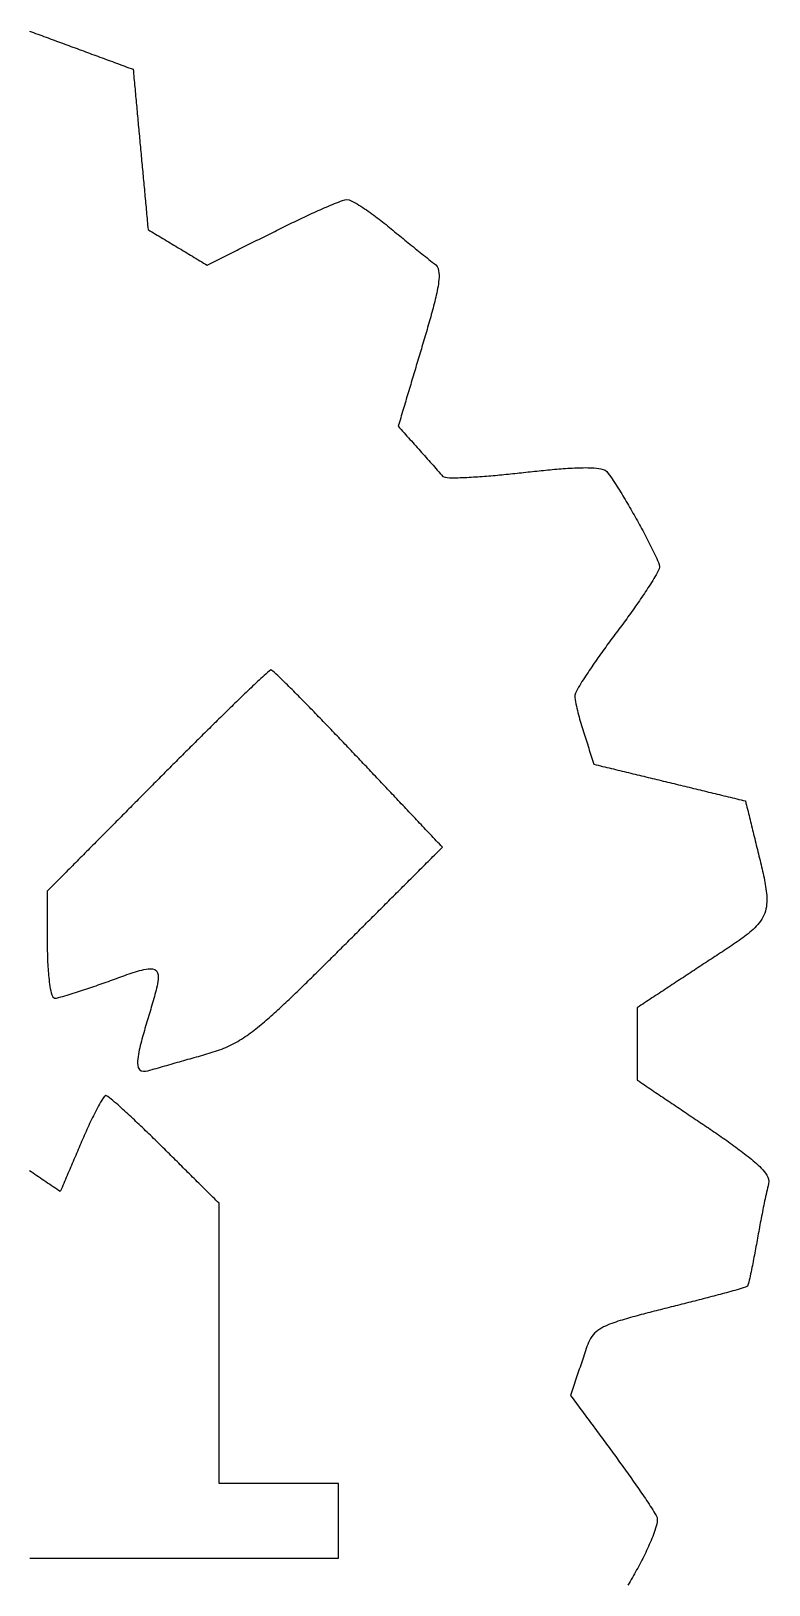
# Model space of a CAD drawing. Extents: x 27 to 125, y 19 to 120.
# Drawn here: x 88.3 to 116.2, y 59.1 to 117.8 of the extents above; entities that cross this region are included whole.
import ezdxf

# ---------------------------------------------------------------- set-up
doc = ezdxf.new("R2010")
doc.units = 0
doc.layers.get('0').update_dxf_attribs({"linetype": 'CONTINUOUS'})

msp = doc.modelspace()

# ---------------------------------------------------------------- linework, layer by layer
at = {"color": 7}
for points in [[(88.225915, 117.844003), (88.304254, 117.815124), (88.382438, 117.786303), (88.461091, 117.757309), (88.53928, 117.728486), (88.617687, 117.699582), (88.696123, 117.670668), (88.774445, 117.641796), (88.852945, 117.612858), (88.931425, 117.583928), (89.010041, 117.554948), (89.08844, 117.526047), (89.16657, 117.497246), (89.244881, 117.468378), (89.323472, 117.439406), (89.402071, 117.410432), (89.48054, 117.381506), (89.558619, 117.352723), (89.637198, 117.323756), (89.715597, 117.294856), (89.793716, 117.266059), (89.872196, 117.237128), (89.950674, 117.208199), (90.028889, 117.179366), (90.107366, 117.150437), (90.185689, 117.121564), (90.264186, 117.092627), (90.342582, 117.063728), (90.420921, 117.034849), (90.499105, 117.006028), (90.577757, 116.977034), (90.655947, 116.948211), (90.734354, 116.919308), (90.812789, 116.890393), (90.891112, 116.861522), (90.969612, 116.832584), (91.048092, 116.803654), (91.126708, 116.774673), (91.205106, 116.745772), (91.283237, 116.716971), (91.361548, 116.688103), (91.440138, 116.659132), (91.518737, 116.630158), (91.597206, 116.601232), (91.675286, 116.572449), (91.753865, 116.543482), (91.832263, 116.514581), (91.910383, 116.485784), (91.988863, 116.456853), (92.06734, 116.427924), (92.145556, 116.399091), (92.153401, 116.314886), (92.161247, 116.230624), (92.169065, 116.146731), (92.17691, 116.062541), (92.184756, 115.978445), (92.192574, 115.894473), (92.200448, 115.810065), (92.208294, 115.725852), (92.216111, 115.6419), (92.223957, 115.55777), (92.231803, 115.473607), (92.239677, 115.389167), (92.247494, 115.305173), (92.25534, 115.221), (92.263158, 115.137013), (92.271003, 115.052633), (92.278877, 114.968263), (92.286695, 114.884291), (92.294541, 114.799985), (92.302386, 114.715834), (92.310204, 114.631814), (92.31805, 114.547498), (92.325924, 114.463109), (92.33377, 114.378961), (92.341587, 114.295052), (92.349433, 114.210836), (92.35725, 114.126876), (92.365096, 114.042681), (92.372942, 113.958421), (92.380788, 113.874176), (92.388634, 113.789947), (92.396508, 113.70554), (92.404325, 113.621521), (92.412143, 113.537556), (92.420017, 113.453086), (92.427862, 113.368951), (92.435708, 113.284745), (92.443554, 113.200483), (92.451372, 113.11659), (92.459217, 113.0324), (92.467063, 112.948305), (92.474881, 112.864332), (92.482755, 112.779924), (92.4906, 112.695712), (92.498418, 112.611759), (92.506264, 112.527629), (92.51411, 112.443467), (92.521984, 112.359026), (92.529801, 112.275032), (92.537647, 112.190859), (92.545464, 112.106872), (92.55331, 112.022492), (92.561184, 111.938122), (92.569002, 111.854151), (92.576848, 111.769844), (92.584693, 111.685693), (92.592511, 111.601673), (92.600357, 111.517357), (92.608231, 111.432968), (92.616076, 111.34882), (92.623894, 111.264911), (92.63174, 111.180695), (92.639557, 111.096735), (92.647403, 111.01254), (92.655249, 110.928281), (92.663095, 110.844035), (92.67094, 110.759806), (92.678814, 110.675399), (92.686632, 110.59138), (92.69445, 110.507415), (92.702324, 110.422945), (92.710169, 110.33881), (92.780121, 110.296695), (92.849934, 110.254661), (92.919987, 110.212485), (92.989781, 110.170464), (93.059445, 110.128522), (93.129134, 110.086565), (93.199266, 110.04434), (93.269221, 110.002223), (93.33909, 109.960157), (93.409231, 109.917926), (93.479104, 109.875858), (93.548872, 109.833853), (93.61862, 109.79186), (93.688436, 109.749824), (93.758298, 109.707763), (93.828407, 109.665553), (93.898359, 109.623438), (93.968172, 109.581405), (94.038225, 109.539228), (94.108019, 109.497207), (94.17768, 109.455266), (94.247369, 109.413308), (94.317501, 109.371083), (94.387456, 109.328966), (94.457325, 109.2869), (94.527466, 109.244669), (94.597341, 109.202601), (94.667107, 109.160596), (94.736855, 109.118603), (94.806674, 109.076567), (94.876535, 109.034506), (94.946642, 108.992296), (95.02171, 109.029997), (95.096465, 109.067542), (95.171291, 109.105121), (95.246289, 109.142787), (95.321467, 109.180545), (95.396459, 109.218208), (95.471635, 109.255963), (95.54668, 109.293653), (95.621483, 109.331222), (95.696622, 109.368959), (95.771637, 109.406633), (95.84666, 109.444312), (95.921833, 109.482066), (95.996766, 109.519701), (96.071603, 109.557285), (96.146431, 109.594867), (96.221302, 109.632469), (96.296198, 109.670083), (96.371029, 109.707667), (96.446044, 109.745341), (96.520943, 109.782957), (96.59605, 109.820679), (96.671102, 109.858373), (96.746263, 109.89612), (96.821317, 109.933815), (96.896191, 109.971418), (96.971101, 110.00904), (97.046037, 110.046676), (97.120865, 110.084257), (97.195996, 110.121989), (97.270965, 110.159641), (97.346059, 110.197356), (97.421099, 110.235043), (97.495256, 110.272213), (97.569297, 110.309179), (97.643603, 110.346132), (97.718053, 110.383008), (97.79252, 110.419746), (97.866883, 110.456286), (97.941452, 110.492779), (98.016071, 110.529146), (98.090996, 110.565511), (98.165646, 110.601589), (98.240636, 110.637677), (98.315382, 110.673488), (98.390419, 110.709278), (98.465499, 110.744923), (98.540381, 110.780304), (98.615463, 110.815605), (98.690436, 110.850675), (98.76558, 110.885639), (98.841083, 110.920572), (98.916504, 110.955263), (98.991917, 110.989735), (99.067307, 111.023968), (99.143004, 111.058097), (99.218736, 111.09198), (99.294908, 111.125774), (99.370927, 111.159191), (99.44711, 111.192337), (99.523392, 111.225142), (99.599866, 111.257593), (99.676529, 111.289619), (99.753451, 111.321152), (99.830619, 111.352053), (99.907793, 111.382026), (99.985748, 111.411039), (100.064161, 111.438344), (100.143725, 111.462711), (100.224909, 111.47779), (100.307027, 111.459844), (100.385039, 111.427916), (100.460511, 111.390893), (100.53458, 111.350862), (100.607715, 111.308735), (100.680145, 111.265014), (100.751437, 111.220373), (100.822294, 111.17465), (100.892463, 111.128196), (100.962144, 111.08102), (101.031438, 111.033158), (101.100306, 110.984713), (101.168914, 110.935629), (101.237172, 110.88602), (101.305292, 110.835763), (101.372752, 110.785275), (101.440065, 110.7342), (101.506723, 110.682939), (101.573279, 110.631082), (101.639364, 110.578924), (101.705469, 110.526078), (101.770891, 110.473104), (101.836296, 110.419458), (101.900459, 110.366527), (101.964366, 110.313878), (102.028326, 110.261253), (102.092591, 110.208445), (102.156898, 110.155669), (102.220985, 110.103139), (102.285442, 110.050373), (102.34991, 109.99766), (102.414431, 109.944973), (102.478611, 109.89263), (102.543102, 109.840102), (102.607367, 109.787829), (102.671798, 109.735494), (102.73628, 109.683191), (102.800839, 109.63091), (102.865521, 109.578616), (102.930311, 109.526327), (102.995053, 109.474182), (103.059873, 109.42209), (103.124508, 109.370279), (103.189425, 109.318399), (103.254254, 109.266778), (103.319478, 109.215085), (103.385061, 109.163442), (103.45063, 109.112324), (103.516568, 109.061901), (103.579761, 109.006022), (103.631165, 108.939557), (103.668347, 108.863709), (103.691659, 108.782716), (103.704049, 108.69957), (103.708479, 108.615575), (103.707068, 108.5315), (103.701424, 108.447126), (103.69259, 108.363351), (103.681217, 108.279479), (103.667896, 108.196097), (103.652995, 108.112971), (103.636823, 108.030161), (103.619551, 107.947314), (103.601461, 107.865138), (103.58258, 107.782871), (103.563079, 107.700835), (103.543013, 107.618987), (103.52241, 107.536966), (103.501385, 107.455115), (103.480105, 107.37377), (103.458374, 107.292029), (103.436333, 107.210337), (103.41415, 107.129128), (103.391657, 107.047751), (103.369079, 106.966772), (103.346275, 106.885775), (103.323246, 106.804548), (103.300104, 106.723523), (103.276792, 106.642427), (103.25334, 106.561322), (103.229774, 106.480262), (103.20618, 106.399445), (103.182445, 106.318554), (103.158626, 106.237636), (103.134778, 106.156967), (103.110705, 106.075753), (103.086631, 105.994785), (103.062557, 105.914065), (103.038371, 105.833169), (103.014693, 105.754053), (102.990958, 105.674699), (102.967195, 105.595293), (102.943431, 105.515866), (102.919781, 105.436831), (102.896159, 105.357907), (102.872424, 105.278526), (102.848802, 105.199591), (102.825152, 105.120497), (102.801417, 105.041122), (102.777711, 104.961919), (102.754004, 104.882625), (102.730354, 104.803595), (102.706703, 104.724518), (102.68294, 104.645098), (102.659177, 104.565675), (102.635527, 104.486576), (102.611877, 104.407546), (102.588198, 104.32839), (102.564605, 104.249507), (102.540898, 104.170278), (102.517248, 104.091215), (102.493513, 104.011906), (102.469919, 103.932986), (102.446241, 103.853855), (102.422534, 103.774585), (102.398855, 103.695437), (102.375149, 103.616213), (102.351499, 103.537115), (102.327735, 103.457691), (102.304001, 103.378336), (102.280407, 103.29944), (102.256728, 103.220291), (102.23305, 103.141163), (102.2094, 103.06214), (102.185637, 102.982703), (102.161986, 102.90366), (102.217429, 102.841907), (102.272742, 102.780297), (102.328035, 102.718711), (102.383249, 102.657214), (102.438502, 102.595669), (102.493857, 102.534013), (102.54939, 102.472158), (102.604889, 102.410343), (102.660176, 102.348763), (102.715766, 102.286846), (102.771318, 102.22497), (102.82656, 102.16344), (102.881842, 102.101865), (102.937231, 102.04017), (102.991787, 101.97937), (103.046104, 101.918763), (103.10066, 101.857819), (103.15496, 101.797092), (103.209265, 101.736289), (103.263655, 101.675317), (103.318028, 101.614292), (103.372291, 101.553307), (103.426469, 101.492333), (103.480523, 101.431404), (103.534464, 101.370496), (103.588476, 101.309387), (103.642411, 101.248211), (103.696208, 101.186994), (103.749794, 101.125738), (103.803131, 101.064289), (103.855777, 101.002305), (103.932883, 100.975686), (104.015179, 100.966542), (104.097997, 100.961995), (104.180699, 100.959907), (104.263325, 100.959399), (104.345819, 100.960019), (104.428555, 100.961543), (104.511475, 100.963773), (104.594324, 100.966609), (104.676976, 100.969954), (104.75941, 100.973735), (104.842067, 100.977926), (104.924572, 100.982467), (105.006987, 100.98733), (105.089762, 100.992514), (105.172521, 100.997978), (105.254899, 101.003676), (105.337277, 101.00962), (105.419943, 101.015815), (105.502422, 101.022216), (105.584893, 101.028825), (105.667426, 101.035641), (105.749985, 101.042654), (105.83243, 101.049845), (105.915008, 101.057228), (105.997739, 101.064803), (106.079976, 101.072505), (106.162176, 101.08037), (106.244655, 101.088431), (106.326799, 101.096618), (106.408965, 101.104966), (106.491603, 101.113523), (106.574201, 101.122232), (106.656401, 101.131055), (106.7389, 101.140063), (106.820911, 101.14917), (106.903359, 101.158478), (106.98677, 101.167916), (107.069958, 101.177212), (107.153501, 101.186427), (107.236554, 101.19546), (107.319659, 101.204367), (107.402974, 101.213156), (107.486306, 101.221795), (107.569768, 101.23029), (107.653159, 101.238609), (107.736276, 101.246723), (107.819461, 101.254657), (107.902973, 101.262418), (107.986525, 101.269967), (108.069837, 101.277263), (108.153087, 101.284307), (108.236806, 101.291123), (108.32058, 101.297653), (108.404017, 101.303845), (108.487467, 101.309701), (108.571143, 101.315202), (108.654819, 101.320299), (108.738512, 101.32495), (108.822417, 101.329115), (108.906276, 101.332728), (108.989741, 101.335711), (109.073713, 101.338025), (109.157358, 101.339521), (109.240901, 101.340113), (109.32445, 101.339662), (109.408423, 101.33794), (109.492319, 101.334686), (109.575733, 101.329581), (109.659222, 101.322088), (109.742523, 101.31144), (109.825132, 101.29644), (109.90602, 101.27503), (109.983126, 101.243071), (110.048644, 101.191763), (110.100533, 101.12529), (110.150436, 101.05763), (110.199272, 100.988756), (110.246978, 100.919451), (110.293985, 100.849536), (110.340422, 100.779118), (110.386269, 100.708445), (110.43156, 100.637627), (110.47662, 100.566289), (110.521304, 100.494745), (110.565737, 100.422881), (110.609806, 100.350934), (110.653418, 100.279119), (110.696951, 100.206857), (110.740311, 100.134335), (110.78341, 100.061729), (110.826169, 99.989205), (110.868722, 99.916553), (110.910985, 99.843935), (110.953084, 99.771157), (110.995127, 99.69804), (111.037003, 99.624776), (111.078614, 99.551551), (111.120039, 99.478227), (111.161339, 99.404693), (111.202391, 99.331181), (111.243389, 99.257327), (111.284021, 99.183697), (111.324449, 99.109989), (111.364787, 99.03598), (111.404832, 98.962033), (111.444642, 98.888022), (111.484229, 98.813903), (111.523563, 98.739714), (111.562772, 98.665164), (111.601696, 98.590527), (111.640499, 98.515432), (111.678853, 98.440449), (111.716865, 98.365288), (111.754454, 98.290019), (111.791595, 98.214553), (111.828207, 98.138885), (111.864394, 98.062551), (111.899742, 97.986041), (111.934162, 97.909014), (111.967253, 97.83142), (111.998407, 97.75283), (112.025783, 97.673315), (112.042406, 97.591081), (112.021041, 97.511207), (111.987065, 97.435256), (111.949298, 97.361358), (111.909411, 97.28855), (111.868043, 97.216353), (111.82571, 97.144825), (111.782646, 97.073847), (111.738797, 97.003016), (111.6944, 96.932493), (111.6496, 96.862349), (111.604493, 96.792596), (111.558903, 96.722881), (111.513092, 96.653529), (111.466873, 96.584194), (111.420492, 96.515201), (111.373785, 96.44626), (111.327006, 96.377722), (111.280039, 96.309373), (111.2328, 96.241078), (111.185271, 96.172789), (111.137488, 96.104547), (111.089556, 96.036477), (111.041332, 95.968379), (110.993101, 95.900631), (110.944683, 95.832975), (110.896112, 95.765457), (110.847426, 95.69811), (110.798551, 95.630836), (110.749517, 95.563671), (110.700352, 95.496643), (110.650974, 95.429644), (110.601413, 95.362712), (110.55155, 95.295687), (110.501867, 95.229216), (110.451813, 95.162557), (110.401681, 95.095815), (110.351612, 95.028879), (110.30169, 94.961862), (110.251999, 94.894876), (110.202331, 94.827645), (110.153069, 94.760685), (110.103759, 94.693372), (110.054523, 94.625874), (110.005489, 94.558356), (109.956772, 94.490982), (109.908032, 94.42327), (109.859434, 94.355443), (109.81114, 94.287719), (109.7629, 94.219741), (109.714916, 94.151785), (109.667023, 94.083597), (109.619113, 94.01501), (109.571474, 93.946419), (109.524075, 93.877756), (109.476938, 93.809036), (109.430151, 93.740354), (109.383342, 93.671131), (109.337043, 93.602114), (109.290894, 93.532718), (109.244996, 93.46302), (109.199612, 93.393342), (109.154536, 93.323272), (109.109854, 93.252793), (109.06587, 93.182198), (109.02245, 93.11099), (108.979976, 93.039362), (108.93865, 92.966944), (108.899043, 92.893301), (108.862789, 92.817925), (108.837445, 92.738545), (108.839985, 92.655154), (108.850427, 92.572245), (108.8642, 92.489797), (108.880061, 92.407388), (108.897304, 92.325642), (108.915705, 92.243981), (108.935009, 92.162523), (108.955075, 92.081393), (108.975819, 92.000463), (108.997211, 91.919584), (109.01914, 91.839094), (109.041605, 91.758748), (109.064719, 91.678148), (109.088312, 91.597788), (109.112386, 91.517691), (109.136939, 91.437842), (109.162057, 91.358035), (109.187711, 91.278265), (109.212688, 91.201503), (109.237693, 91.124685), (109.262585, 91.048225), (109.287589, 90.971373), (109.312538, 90.894736), (109.337543, 90.817895), (109.362491, 90.741252), (109.387355, 90.664841), (109.412275, 90.58831), (109.437252, 90.511512), (109.462116, 90.435103), (109.487008, 90.358644), (109.512041, 90.281741), (109.536989, 90.205106), (109.561853, 90.128706), (109.643686, 90.108866), (109.725381, 90.089082), (109.807375, 90.069213), (109.88894, 90.049458), (109.97068, 90.029646), (110.052273, 90.009862), (110.134219, 89.989994), (110.216216, 89.970125), (110.298188, 89.950257), (110.380204, 89.930388), (110.461786, 89.910605), (110.54378, 89.890736), (110.625786, 89.870868), (110.707432, 89.851084), (110.788966, 89.831328), (110.870602, 89.811545), (110.9525, 89.791704), (111.034226, 89.771892), (111.115867, 89.752109), (111.197435, 89.732353), (111.27933, 89.712513), (111.360893, 89.692757), (111.442714, 89.672917), (111.524711, 89.653049), (111.606604, 89.633208), (111.688584, 89.61334), (111.770431, 89.5935), (111.852069, 89.573716), (111.933753, 89.553932), (112.01588, 89.534035), (112.097761, 89.514195), (112.179323, 89.49444), (112.261269, 89.474571), (112.343209, 89.454703), (112.424907, 89.434919), (112.50674, 89.415079), (112.588435, 89.395295), (112.670429, 89.375427), (112.751994, 89.355671), (112.833734, 89.335859), (112.915327, 89.316075), (112.997274, 89.296207), (113.07927, 89.276338), (113.161242, 89.25647), (113.243258, 89.236601), (113.324838, 89.216818), (113.406834, 89.196949), (113.48884, 89.177081), (113.570484, 89.157297), (113.652018, 89.137541), (113.733653, 89.117758), (113.815554, 89.097917), (113.89728, 89.078105), (113.978919, 89.058322), (114.060486, 89.038566), (114.142385, 89.018726), (114.223944, 88.99897), (114.305766, 88.97913), (114.387763, 88.959262), (114.469655, 88.939421), (114.551635, 88.919553), (114.633482, 88.899713), (114.715121, 88.879929), (114.796804, 88.860145), (114.878931, 88.840249), (114.960812, 88.820408), (115.042374, 88.800653), (115.12432, 88.780784), (115.206261, 88.760916), (115.287958, 88.741104), (115.307291, 88.66222), (115.326566, 88.583488), (115.345927, 88.504492), (115.365203, 88.425783), (115.38445, 88.347223), (115.403698, 88.268636), (115.423058, 88.189546), (115.44239, 88.110659), (115.461694, 88.031865), (115.481083, 87.952767), (115.500387, 87.87397), (115.519663, 87.795293), (115.538939, 87.71664), (115.558214, 87.637903), (115.577518, 87.559121), (115.596879, 87.480059), (115.617001, 87.398068), (115.637237, 87.315879), (115.657528, 87.233611), (115.677848, 87.151391), (115.698168, 87.069329), (115.718545, 86.987022), (115.738808, 86.905127), (115.759044, 86.823254), (115.779307, 86.741077), (115.799543, 86.658772), (115.819665, 86.576519), (115.839618, 86.49448), (115.859515, 86.411989), (115.879158, 86.329684), (115.898546, 86.247366), (115.917681, 86.164883), (115.936449, 86.08248), (115.95485, 85.999716), (115.972714, 85.917217), (115.989986, 85.834604), (116.006637, 85.751594), (116.02247, 85.668559), (116.037371, 85.585298), (116.0512, 85.501698), (116.063674, 85.418191), (116.074653, 85.334272), (116.083797, 85.250441), (116.090852, 85.165944), (116.095396, 85.08139), (116.09709, 84.996608), (116.095396, 84.912181), (116.089724, 84.827988), (116.079592, 84.743968), (116.064521, 84.660642), (116.04406, 84.578399), (116.018039, 84.497958), (115.986306, 84.419384), (115.949188, 84.343461), (115.906824, 84.26997), (115.86015, 84.199731), (115.809299, 84.13202), (115.755183, 84.067168), (115.697965, 84.004537), (115.638631, 83.944449), (115.577039, 83.886097), (115.514168, 83.829842), (115.449824, 83.775012), (115.384374, 83.721528), (115.318167, 83.669331), (115.25097, 83.617958), (115.18313, 83.56744), (115.114711, 83.517631), (115.046069, 83.468606), (114.976763, 83.419911), (114.907201, 83.371713), (114.837312, 83.323851), (114.767081, 83.276229), (114.697027, 83.229118), (114.626813, 83.182221), (114.556275, 83.135369), (114.485807, 83.088768), (114.415183, 83.042233), (114.344473, 82.995765), (114.273734, 82.949368), (114.20315, 82.903131), (114.132456, 82.856855), (114.0617, 82.810548), (113.990792, 82.764134), (113.919802, 82.717632), (113.849009, 82.671215), (113.778422, 82.624871), (113.707672, 82.57835), (113.63787, 82.532413), (113.568023, 82.486444), (113.498483, 82.440676), (113.428695, 82.394747), (113.358984, 82.348869), (113.289376, 82.303059), (113.219408, 82.257009), (113.149603, 82.211069), (113.08001, 82.165267), (113.010273, 82.119372), (112.940507, 82.073457), (112.870513, 82.02739), (112.800886, 81.981568), (112.731113, 81.935648), (112.661494, 81.889829), (112.591548, 81.843796), (112.521611, 81.797768), (112.452003, 81.751958), (112.382119, 81.705967), (112.312365, 81.660058), (112.242719, 81.614219), (112.172826, 81.568223), (112.102872, 81.522184), (112.033121, 81.476278), (111.963564, 81.430501), (111.893756, 81.384558), (111.824158, 81.338754), (111.754367, 81.292822), (111.68452, 81.246856), (111.614687, 81.200897), (111.544868, 81.154945), (111.474899, 81.108898), (111.405252, 81.063062), (111.335651, 81.017255), (111.265631, 80.971173), (111.195889, 80.925273), (111.195889, 80.844834), (111.195889, 80.764395), (111.195889, 80.683905), (111.195889, 80.603398), (111.195889, 80.52314), (111.195889, 80.442732), (111.195889, 80.362008), (111.195889, 80.281363), (111.195889, 80.200763), (111.195889, 80.120522), (111.195889, 80.040097), (111.195889, 79.959652), (111.195889, 79.879414), (111.195889, 79.799223), (111.195889, 79.718575), (111.195889, 79.638147), (111.195889, 79.557756), (111.195889, 79.477317), (111.195889, 79.396878), (111.195889, 79.316389), (111.195889, 79.235882), (111.195889, 79.155624), (111.195889, 79.075216), (111.195889, 78.994492), (111.195889, 78.913847), (111.195889, 78.833247), (111.195889, 78.753005), (111.195889, 78.672581), (111.195889, 78.592136), (111.195889, 78.511897), (111.195889, 78.431707), (111.195889, 78.351059), (111.195889, 78.270631), (111.195889, 78.19024), (111.264855, 78.143865), (111.334034, 78.097352), (111.403254, 78.050808), (111.472495, 78.00425), (111.541393, 77.957923), (111.610194, 77.911661), (111.679392, 77.865131), (111.748203, 77.818864), (111.817153, 77.772503), (111.886348, 77.725976), (111.955391, 77.679551), (112.024516, 77.633071), (112.093409, 77.586747), (112.162344, 77.540395), (112.231576, 77.493843), (112.300814, 77.44729), (112.369767, 77.400924), (112.43866, 77.3546), (112.507663, 77.308203), (112.576429, 77.261966), (112.645498, 77.215524), (112.714419, 77.16918), (112.783555, 77.122695), (112.852352, 77.076433), (112.921336, 77.03005), (112.990438, 76.983585), (113.059436, 76.937193), (113.128498, 76.890756), (113.197451, 76.84439), (113.266688, 76.797838), (113.335864, 76.751322), (113.404642, 76.705077), (113.473639, 76.658682), (113.542617, 76.612302), (113.611505, 76.565981), (113.680754, 76.51942), (113.749658, 76.473087), (113.819186, 76.426267), (113.888703, 76.379311), (113.958096, 76.332289), (114.027557, 76.285057), (114.096653, 76.2379), (114.16586, 76.190487), (114.235018, 76.14291), (114.303979, 76.095262), (114.372593, 76.047632), (114.441227, 75.99975), (114.509685, 75.951735), (114.578251, 75.903368), (114.646696, 75.854795), (114.714793, 75.806145), (114.782738, 75.757259), (114.850664, 75.708011), (114.918273, 75.658586), (114.985628, 75.608895), (115.05274, 75.558899), (115.119875, 75.508345), (115.18659, 75.457511), (115.253014, 75.406234), (115.318915, 75.354629), (115.384255, 75.302638), (115.449124, 75.250097), (115.513646, 75.19678), (115.577733, 75.142601), (115.6411, 75.087619), (115.703587, 75.031739), (115.765027, 74.974829), (115.825343, 74.916581), (115.884113, 74.856899), (115.940832, 74.795623), (115.995269, 74.732016), (116.046371, 74.665818), (116.092955, 74.596197), (116.132695, 74.522582), (116.161987, 74.444147), (116.174799, 74.361365), (116.164273, 74.278587), (116.1424, 74.197453), (116.122363, 74.115869), (116.103143, 74.033711), (116.084601, 73.951624), (116.066398, 73.869082), (116.048618, 73.786789), (116.03112, 73.70442), (116.013876, 73.622124), (115.996745, 73.539339), (115.979869, 73.45677), (115.963161, 73.37418), (115.946623, 73.291695), (115.930254, 73.209244), (115.913998, 73.126637), (115.897855, 73.043887), (115.881853, 72.96123), (115.865992, 72.878711), (115.850216, 72.795991), (115.834524, 72.713032), (115.818945, 72.629957), (115.80348, 72.546879), (115.788183, 72.464138), (115.773, 72.381269), (115.757985, 72.298617), (115.742999, 72.215494), (115.728183, 72.13251), (115.713959, 72.052872), (115.699565, 71.973091), (115.685059, 71.893504), (115.670412, 71.813852), (115.65568, 71.734548), (115.64075, 71.654913), (115.625708, 71.575496), (115.610581, 71.496352), (115.5952, 71.41674), (115.579706, 71.337487), (115.564042, 71.25823), (115.548153, 71.178929), (115.532095, 71.099839), (115.515726, 71.020348), (115.499159, 70.941368), (115.482283, 70.862349), (115.464982, 70.783253), (115.447259, 70.704431), (115.428886, 70.625691), (115.409554, 70.547166), (115.388415, 70.469055), (115.359688, 70.393764), (115.283827, 70.361596), (115.205538, 70.33566), (115.126623, 70.311107), (115.047576, 70.287343), (114.968488, 70.264145), (114.889046, 70.241228), (114.809431, 70.218594), (114.730095, 70.196299), (114.650814, 70.174257), (114.571343, 70.152357), (114.491519, 70.130541), (114.411768, 70.108894), (114.332123, 70.087417), (114.252392, 70.066053), (114.172681, 70.04483), (114.09273, 70.023663), (114.013138, 70.002694), (113.933297, 69.981781), (113.853333, 69.960925), (113.773196, 69.940125), (113.693318, 69.919495), (113.613568, 69.899006), (113.533634, 69.878573), (113.453601, 69.858225), (113.372841, 69.837735), (113.291866, 69.817218), (113.210758, 69.796672), (113.129952, 69.776239), (113.048807, 69.755721), (112.968103, 69.735345), (112.887229, 69.71494), (112.806282, 69.694507), (112.725355, 69.674103), (112.644538, 69.653726), (112.563622, 69.633322), (112.482717, 69.612917), (112.401646, 69.592456), (112.320533, 69.571967), (112.239504, 69.551477), (112.158681, 69.531016), (112.077669, 69.51047), (111.996629, 69.489868), (111.915713, 69.469238), (111.835068, 69.448635), (111.754395, 69.427949), (111.673445, 69.407092), (111.592854, 69.386236), (111.511992, 69.365211), (111.43111, 69.344044), (111.350448, 69.322764), (111.269887, 69.301344), (111.189352, 69.279725), (111.10882, 69.257881), (111.028308, 69.235783), (110.948168, 69.21346), (110.867627, 69.190656), (110.787705, 69.167627), (110.70778, 69.144089), (110.627911, 69.120016), (110.548234, 69.095321), (110.468958, 69.06995), (110.38998, 69.043759), (110.311359, 69.016553), (110.232678, 68.98799), (110.155019, 68.958184), (110.077772, 68.926567), (110.001301, 68.892841), (109.926182, 68.856725), (109.852423, 68.817544), (109.780795, 68.774858), (109.711662, 68.727874), (109.646153, 68.67623), (109.584998, 68.619444), (109.529039, 68.557519), (109.47882, 68.490974), (109.434252, 68.420517), (109.394653, 68.346767), (109.359387, 68.270945), (109.327538, 68.19389), (109.298037, 68.11568), (109.270267, 68.037047), (109.24354, 67.958101), (109.21735, 67.878794), (109.191414, 67.79954), (109.165393, 67.720233), (109.139146, 67.641115), (109.112533, 67.562194), (109.086625, 67.486195), (109.060745, 67.410195), (109.034837, 67.33415), (109.008929, 67.258086), (108.983105, 67.182258), (108.957226, 67.10629), (108.931233, 67.030022), (108.905269, 66.953828), (108.879332, 66.877676), (108.853509, 66.801865), (108.827629, 66.72588), (108.801721, 66.649877), (108.775898, 66.574067), (108.750075, 66.498301), (108.72411, 66.422107), (108.69823, 66.346119), (108.672351, 66.270164), (108.722716, 66.202061), (108.773112, 66.133916), (108.823526, 66.065745), (108.873798, 65.997766), (108.924144, 65.929688), (108.97463, 65.861422), (109.024951, 65.793378), (109.075212, 65.725416), (109.125489, 65.657429), (109.17577, 65.589441), (109.226068, 65.521426), (109.276425, 65.453334), (109.326878, 65.385112), (109.37713, 65.317162), (109.427512, 65.249036), (109.477689, 65.181184), (109.527904, 65.113284), (109.578295, 65.045148), (109.628646, 64.977059), (109.678933, 64.909066), (109.729225, 64.841059), (109.779624, 64.772908), (109.829981, 64.704816), (109.880233, 64.636865), (109.930523, 64.568864), (109.980837, 64.500831), (110.031279, 64.432621), (110.081509, 64.364701), (110.131947, 64.296497), (110.182225, 64.228512), (110.232585, 64.160415), (110.282761, 64.092467), (110.332963, 64.02429), (110.3831, 63.956001), (110.433093, 63.887712), (110.48286, 63.819538), (110.532593, 63.751212), (110.582194, 63.682872), (110.631819, 63.614301), (110.681344, 63.545664), (110.730651, 63.477127), (110.779856, 63.408527), (110.829042, 63.339741), (110.878053, 63.270989), (110.926934, 63.202197), (110.975707, 63.133329), (111.024557, 63.06412), (111.073238, 62.994908), (111.121856, 62.925529), (111.170139, 62.856365), (111.218427, 62.786915), (111.266645, 62.717266), (111.314408, 62.647966), (111.362329, 62.578096), (111.40985, 62.508444), (111.457283, 62.438515), (111.504318, 62.368738), (111.551237, 62.298637), (111.597962, 62.228262), (111.644351, 62.15774), (111.690525, 62.086764), (111.736203, 62.015591), (111.781268, 61.94416), (111.825605, 61.872233), (111.86874, 61.799818), (111.909998, 61.726324), (111.946501, 61.650175), (111.957254, 61.56887), (111.949718, 61.48678), (111.934422, 61.40572), (111.914638, 61.325715), (111.891834, 61.246603), (111.866688, 61.167798), (111.839793, 61.089606), (111.81152, 61.012073), (111.782092, 60.935111), (111.751635, 60.858564), (111.720209, 60.782263), (111.687988, 60.706362), (111.654999, 60.630721), (111.621395, 60.555539), (111.587094, 60.480502), (111.552172, 60.405679), (111.51662, 60.330978), (111.480606, 60.256686), (111.444128, 60.182741), (111.407101, 60.108909), (111.369574, 60.035271), (111.331601, 59.961902), (111.293156, 59.888722), (111.25428, 59.815796), (111.215018, 59.743188), (111.175323, 59.670804), (111.135394, 59.59899), (111.094909, 59.527158), (111.054269, 59.456024), (111.013034, 59.384811), (110.971082, 59.312847), (110.929217, 59.241033), (110.887397, 59.169292), (110.845645, 59.097673)], [(94.854516, 79.154965), (94.935105, 79.178023), (95.015758, 79.20173), (95.095867, 79.226029), (95.175826, 79.251147), (95.255563, 79.277224), (95.335034, 79.304402), (95.414219, 79.332796), (95.492751, 79.36241), (95.5707, 79.39339), (95.648168, 79.425871), (95.724895, 79.459836), (95.80103, 79.495393), (95.876378, 79.532486), (95.950772, 79.57102), (96.024378, 79.611048), (96.097039, 79.652427), (96.168907, 79.695167), (96.240112, 79.739267), (96.310766, 79.784713), (96.380385, 79.831088), (96.449642, 79.878733), (96.518033, 79.927202), (96.585625, 79.976427), (96.653028, 80.026753), (96.71972, 80.077699), (96.785729, 80.129194), (96.851349, 80.181374), (96.916584, 80.234166), (96.981177, 80.287281), (97.045645, 80.341081), (97.109455, 80.395058), (97.173116, 80.449578), (97.236602, 80.504572), (97.299882, 80.559966), (97.362679, 80.615471), (97.425459, 80.671458), (97.487938, 80.727637), (97.550077, 80.783935), (97.611839, 80.840286), (97.673654, 80.89705), (97.735229, 80.953935), (97.796522, 81.010873), (97.857699, 81.068), (97.918702, 81.125238), (97.979896, 81.18291), (98.040777, 81.240528), (98.101695, 81.298404), (98.162562, 81.356443), (98.223296, 81.414547), (98.283807, 81.472619), (98.344386, 81.530929), (98.404559, 81.589005), (98.464949, 81.647439), (98.525073, 81.705758), (98.585158, 81.764166), (98.645393, 81.822843), (98.705295, 81.881308), (98.765337, 81.940022), (98.825039, 81.998498), (98.884802, 82.05713), (98.944681, 82.115962), (99.004428, 82.174749), (99.064044, 82.233488), (99.123743, 82.292373), (99.18341, 82.351301), (99.24312, 82.410337), (99.30266, 82.469259), (99.362353, 82.52839), (99.421987, 82.587519), (99.481612, 82.646687), (99.541104, 82.70577), (99.600746, 82.765042), (99.660202, 82.82417), (99.719593, 82.883273), (99.778913, 82.94234), (99.838166, 83.001372), (99.897469, 83.060486), (99.956812, 83.119668), (100.016008, 83.178729), (100.075585, 83.238196), (100.134843, 83.297367), (100.194466, 83.35691), (100.254136, 83.416504), (100.314015, 83.476307), (100.373648, 83.535864), (100.433499, 83.595639), (100.493144, 83.655205), (100.552845, 83.71483), (100.612581, 83.774486), (100.672172, 83.834001), (100.731972, 83.893725), (100.791659, 83.953336), (100.851369, 84.012967), (100.910881, 84.072403), (100.970416, 84.131858), (101.030222, 84.191588), (101.089754, 84.251044), (101.149297, 84.310508), (101.209142, 84.370277), (101.268778, 84.429837), (101.328514, 84.489493), (101.388251, 84.549155), (101.447902, 84.608729), (101.507773, 84.668524), (101.567384, 84.728056), (101.627037, 84.787633), (101.686651, 84.847168), (101.746135, 84.906575), (101.805774, 84.966138), (101.86547, 85.025758), (101.925123, 85.085332), (101.984638, 85.144774), (102.04426, 85.204317), (102.103871, 85.263852), (102.163682, 85.323584), (102.223553, 85.383378), (102.283043, 85.442792), (102.342637, 85.50231), (102.402177, 85.561771), (102.462062, 85.62158), (102.521814, 85.681253), (102.58151, 85.740872), (102.641197, 85.80048), (102.700881, 85.860088), (102.760766, 85.919897), (102.820538, 85.979593), (102.88031, 86.039285), (102.940112, 86.099012), (102.999907, 86.15873), (103.05958, 86.218324), (103.119267, 86.277935), (103.178954, 86.337544), (103.238467, 86.39698), (103.297998, 86.456435), (103.357872, 86.51623), (103.417508, 86.57579), (103.477128, 86.635333), (103.536747, 86.694876), (103.596525, 86.754575), (103.656057, 86.814031), (103.715857, 86.873755), (103.775448, 86.93327), (103.835104, 86.992847), (103.777491, 87.053841), (103.719856, 87.114863), (103.662328, 87.175769), (103.604735, 87.236746), (103.547048, 87.297819), (103.489455, 87.358793), (103.431777, 87.41986), (103.374077, 87.480947), (103.316552, 87.541851), (103.258922, 87.602862), (103.201501, 87.663658), (103.143849, 87.724694), (103.086521, 87.785389), (103.028998, 87.846289), (102.971439, 87.90723), (102.913984, 87.968057), (102.856414, 88.029011), (102.798846, 88.089957), (102.7414, 88.150776), (102.683838, 88.211719), (102.62627, 88.272665), (102.568807, 88.333507), (102.511217, 88.394475), (102.453621, 88.455458), (102.396121, 88.516333), (102.338522, 88.577313), (102.280949, 88.638267), (102.223519, 88.699069), (102.166067, 88.759894), (102.108737, 88.820594), (102.051389, 88.881308), (101.99392, 88.94215), (101.936516, 89.002926), (101.879109, 89.063706), (101.821429, 89.124773), (101.763954, 89.185623), (101.706474, 89.246476), (101.649056, 89.307266), (101.591598, 89.368099), (101.534076, 89.429), (101.476531, 89.489923), (101.419079, 89.550751), (101.36159, 89.611615), (101.304084, 89.672496), (101.246734, 89.733216), (101.189355, 89.793964), (101.131641, 89.855065), (101.074149, 89.915935), (101.016669, 89.976791), (100.959189, 90.037646), (100.901791, 90.098414), (100.844147, 90.159442), (100.786616, 90.220351), (100.729153, 90.28119), (100.671441, 90.342291), (100.613549, 90.403559), (100.555549, 90.464883), (100.497482, 90.526229), (100.439686, 90.587235), (100.381585, 90.648508), (100.323529, 90.709682), (100.265546, 90.770721), (100.207397, 90.831887), (100.149124, 90.893124), (100.091057, 90.954092), (100.032955, 91.015041), (99.974609, 91.07619), (99.916338, 91.137204), (99.858189, 91.198031), (99.799964, 91.258881), (99.741722, 91.319691), (99.683285, 91.380643), (99.624964, 91.441417), (99.566589, 91.502182), (99.508014, 91.563097), (99.44954, 91.623837), (99.391244, 91.684331), (99.332782, 91.74493), (99.274252, 91.805529), (99.215761, 91.866023), (99.15702, 91.926698), (99.098532, 91.987043), (99.040027, 92.047325), (98.981288, 92.107772), (98.92247, 92.168218), (98.863723, 92.228506), (98.804885, 92.288803), (98.74583, 92.349224), (98.686772, 92.409558), (98.627912, 92.469589), (98.568911, 92.529657), (98.510028, 92.589491), (98.451035, 92.649322), (98.39178, 92.709292), (98.332634, 92.769021), (98.273133, 92.828959), (98.213754, 92.888616), (98.154242, 92.948238), (98.094504, 93.0079), (98.034915, 93.0672), (97.975064, 93.126532), (97.915132, 93.185674), (97.854841, 93.244868), (97.7946, 93.303649), (97.734292, 93.362069), (97.673377, 93.420537), (97.612065, 93.478689), (97.550464, 93.536146), (97.488115, 93.592819), (97.424384, 93.647954), (97.3554, 93.694758), (97.285737, 93.64803), (97.221142, 93.593762), (97.157441, 93.537826), (97.094537, 93.481299), (97.032056, 93.424316), (96.969707, 93.36685), (96.907773, 93.309302), (96.845916, 93.251449), (96.784374, 93.193585), (96.722988, 93.135608), (96.661774, 93.077566), (96.600394, 93.019172), (96.53905, 92.96063), (96.477907, 92.902128), (96.41682, 92.843533), (96.355916, 92.784981), (96.295012, 92.72631), (96.234205, 92.667622), (96.173592, 92.609018), (96.112962, 92.550299), (96.052392, 92.491549), (95.991669, 92.432567), (95.930872, 92.373427), (95.870361, 92.314491), (95.809915, 92.255546), (95.749322, 92.196387), (95.688932, 92.137363), (95.628536, 92.078265), (95.568206, 92.019171), (95.507742, 91.959884), (95.447225, 91.900494), (95.386734, 91.841069), (95.326344, 91.781692), (95.266129, 91.722434), (95.205925, 91.663136), (95.145812, 91.603881), (95.085645, 91.544524), (95.025523, 91.485164), (94.965543, 91.425897), (94.905367, 91.366396), (94.845124, 91.306785), (94.784937, 91.247189), (94.724928, 91.187724), (94.664835, 91.128133), (94.604806, 91.06857), (94.544992, 91.009179), (94.485192, 90.94976), (94.425248, 90.890163), (94.365369, 90.830592), (94.30545, 90.770947), (94.245729, 90.71146), (94.18587, 90.651801), (94.126169, 90.592261), (94.066402, 90.532622), (94.006436, 90.472748), (93.946689, 90.413058), (93.886703, 90.353094), (93.82701, 90.29339), (93.767377, 90.233712), (93.707743, 90.174002), (93.647918, 90.114064), (93.588267, 90.054266), (93.528523, 89.994345), (93.468647, 89.934257), (93.408923, 89.87429), (93.349349, 89.81444), (93.289789, 89.754572), (93.230014, 89.694458), (93.170567, 89.634636), (93.11112, 89.574788), (93.051511, 89.514742), (92.992027, 89.454807), (92.932566, 89.394894), (92.873404, 89.335283), (92.814036, 89.275463), (92.754659, 89.215637), (92.695285, 89.155812), (92.635911, 89.095986), (92.576523, 89.036147), (92.517273, 88.976446), (92.457959, 88.916682), (92.398477, 88.856749), (92.33931, 88.797133), (92.280018, 88.737389), (92.220776, 88.677699), (92.161521, 88.617995), (92.102384, 88.55841), (92.043033, 88.498604), (91.983568, 88.438688), (91.924087, 88.378758), (91.864685, 88.318904), (91.805444, 88.259212), (91.745985, 88.199301), (91.686834, 88.139705), (91.627616, 88.080034), (91.568397, 88.020367), (91.509246, 87.960767), (91.449793, 87.900863), (91.390546, 87.841164), (91.331138, 87.781305), (91.271643, 87.721358), (91.212551, 87.661818), (91.153096, 87.60191), (91.093773, 87.542139), (91.034647, 87.482564), (90.975403, 87.422869), (90.916125, 87.363139), (90.856898, 87.303463), (90.797448, 87.243564), (90.73824, 87.183905), (90.679008, 87.124224), (90.619859, 87.064627), (90.56057, 87.004886), (90.501272, 86.94514), (90.441783, 86.885199), (90.382561, 86.825526), (90.323148, 86.765661), (90.264008, 86.706069), (90.204739, 86.646354), (90.145554, 86.586718), (90.08614, 86.526855), (90.026767, 86.46703), (89.967449, 86.407261), (89.908024, 86.347387), (89.848625, 86.287534), (89.789206, 86.227663), (89.729807, 86.167812), (89.67054, 86.108097), (89.611259, 86.048367), (89.551987, 85.988644), (89.492884, 85.929092), (89.433758, 85.869518), (89.374283, 85.809593), (89.315039, 85.749898), (89.255803, 85.690213), (89.196556, 85.630515), (89.137391, 85.570901), (89.077964, 85.511022), (89.018655, 85.451261), (88.959272, 85.391427), (88.9, 85.331706), (88.9, 85.247237), (88.9, 85.163011), (88.9, 85.078593), (88.9, 84.99431), (88.9, 84.909914), (88.9, 84.825673), (88.9, 84.741151), (88.9, 84.656493), (88.9, 84.57215), (88.9, 84.487619), (88.9, 84.403294), (88.9, 84.318797), (88.9, 84.234308), (88.9, 84.150146), (88.9, 84.065505), (88.9, 83.981313), (88.9, 83.897072), (88.9, 83.812631), (88.9, 83.728086), (88.9, 83.643653), (88.9, 83.559467), (88.9, 83.474856), (88.9, 83.390446), (88.9, 83.305853), (88.900223, 83.223001), (88.900787, 83.139881), (88.901916, 83.056781), (88.90361, 82.973624), (88.905585, 82.890733), (88.908125, 82.807423), (88.911201, 82.724142), (88.914786, 82.641313), (88.918934, 82.55821), (88.923619, 82.47542), (88.928925, 82.392492), (88.934852, 82.309682), (88.941456, 82.226901), (88.948793, 82.14428), (88.956978, 82.061417), (88.966065, 81.978709), (88.976141, 81.896249), (88.987458, 81.813612), (89.000186, 81.731175), (89.014523, 81.649593), (89.031146, 81.56814), (89.050845, 81.487304), (89.075257, 81.407813), (89.108785, 81.331703), (89.169195, 81.28), (89.250376, 81.291458), (89.330649, 81.309803), (89.410368, 81.330405), (89.489768, 81.352305), (89.568762, 81.374996), (89.647578, 81.398336), (89.726358, 81.422212), (89.804886, 81.446455), (89.883686, 81.471149), (89.962107, 81.496069), (90.040711, 81.521356), (90.118867, 81.546756), (90.197031, 81.57241), (90.275004, 81.598262), (90.352979, 81.624311), (90.430954, 81.650586), (90.509127, 81.677115), (90.587009, 81.703728), (90.664919, 81.73054), (90.742618, 81.757464), (90.820378, 81.784585), (90.898114, 81.811876), (90.975902, 81.839336), (91.053356, 81.866853), (91.131088, 81.894652), (91.208315, 81.922422), (91.285862, 81.950475), (91.364096, 81.978861), (91.442199, 82.007151), (91.520611, 82.035481), (91.599032, 82.063703), (91.677476, 82.091784), (91.756199, 82.119752), (91.834524, 82.147325), (91.913174, 82.174673), (91.992148, 82.20171), (92.071351, 82.228295), (92.150599, 82.254203), (92.230022, 82.279349), (92.309936, 82.303564), (92.38998, 82.326452), (92.470565, 82.347703), (92.551834, 82.366753), (92.633523, 82.38267), (92.716119, 82.394185), (92.799179, 82.398955), (92.882139, 82.392859), (92.961762, 82.368446), (93.027336, 82.317889), (93.067903, 82.245372), (93.086191, 82.164468), (93.09065, 82.081491), (93.086699, 81.998402), (93.077301, 81.915618), (93.064206, 81.833246), (93.048486, 81.75148), (93.030904, 81.670336), (93.011797, 81.589316), (92.991534, 81.508445), (92.970395, 81.427836), (92.948636, 81.347722), (92.926256, 81.267452), (92.903367, 81.187171), (92.880169, 81.107133), (92.856744, 81.027341), (92.833009, 80.947311), (92.809133, 80.867422), (92.785229, 80.787923), (92.761184, 80.708277), (92.736969, 80.628259), (92.712839, 80.548672), (92.688427, 80.467976), (92.664212, 80.387297), (92.640082, 80.306291), (92.616178, 80.225279), (92.592443, 80.144019), (92.569047, 80.062883), (92.545933, 79.981724), (92.523186, 79.900486), (92.500806, 79.819192), (92.47882, 79.737523), (92.457343, 79.655724), (92.436544, 79.574111), (92.416393, 79.492035), (92.397117, 79.409838), (92.378857, 79.32742), (92.361783, 79.244492), (92.346289, 79.161273), (92.332855, 79.078034), (92.322018, 78.994237), (92.314793, 78.910104), (92.312817, 78.825505), (92.3188, 78.741391), (92.338133, 78.659332), (92.380068, 78.586432), (92.449266, 78.53914), (92.53196, 78.523251), (92.616009, 78.527399), (92.698906, 78.542442), (92.780434, 78.563806), (92.860238, 78.586976), (92.939938, 78.609977), (93.019736, 78.632922), (93.099687, 78.655867), (93.179169, 78.678642), (93.258888, 78.701446), (93.33856, 78.724221), (93.418067, 78.746912), (93.49799, 78.769715), (93.57765, 78.792434), (93.657587, 78.815209), (93.737094, 78.837844), (93.817073, 78.860619), (93.896646, 78.883253), (93.976351, 78.905916), (94.055966, 78.92855), (94.135832, 78.951241), (94.215816, 78.973959), (94.295649, 78.996622), (94.375326, 79.019228), (94.45509, 79.041834), (94.535004, 79.064496), (94.614958, 79.087159), (94.694612, 79.109708), (94.774619, 79.132371), (94.854395, 79.154949), (94.854395, 79.154949)], [(99.906667, 61.524444), (99.906667, 61.607449), (99.906667, 61.690453), (99.906667, 61.773506), (99.906667, 61.85658), (99.906667, 61.939396), (99.906667, 62.022366), (99.906667, 62.105667), (99.906667, 62.188883), (99.906667, 62.272051), (99.906667, 62.354849), (99.906667, 62.43784), (99.906667, 62.520847), (99.906667, 62.603645), (99.906667, 62.68639), (99.906667, 62.769609), (99.906667, 62.852602), (99.906667, 62.935556), (99.822957, 62.935556), (99.739413, 62.935556), (99.655684, 62.935556), (99.572061, 62.935556), (99.488498, 62.935556), (99.405101, 62.935556), (99.321208, 62.935556), (99.237806, 62.935556), (99.154172, 62.935556), (99.070504, 62.935556), (98.986964, 62.935556), (98.903228, 62.935556), (98.819518, 62.935556), (98.735662, 62.935556), (98.652034, 62.935556), (98.568696, 62.935556), (98.485164, 62.935556), (98.401333, 62.935556), (98.317496, 62.935556), (98.233797, 62.935556), (98.150511, 62.935556), (98.066693, 62.935556), (97.983065, 62.935556), (97.899742, 62.935556), (97.816027, 62.935556), (97.732319, 62.935556), (97.648889, 62.935556), (97.565179, 62.935556), (97.481636, 62.935556), (97.397906, 62.935556), (97.314283, 62.935556), (97.23072, 62.935556), (97.147324, 62.935556), (97.06343, 62.935556), (96.980028, 62.935556), (96.896394, 62.935556), (96.812727, 62.935556), (96.729186, 62.935556), (96.645451, 62.935556), (96.561741, 62.935556), (96.477884, 62.935556), (96.394256, 62.935556), (96.310918, 62.935556), (96.227386, 62.935556), (96.143555, 62.935556), (96.059718, 62.935556), (95.976019, 62.935556), (95.892733, 62.935556), (95.808916, 62.935556), (95.725288, 62.935556), (95.641964, 62.935556), (95.558249, 62.935556), (95.474542, 62.935556), (95.391111, 62.935556), (95.391111, 63.019855), (95.391111, 63.103915), (95.391111, 63.188057), (95.391111, 63.272139), (95.391111, 63.356498), (95.391111, 63.440541), (95.391111, 63.524655), (95.391111, 63.608811), (95.391111, 63.692766), (95.391111, 63.777029), (95.391111, 63.861151), (95.391111, 63.945324), (95.391111, 64.029243), (95.391111, 64.113224), (95.391111, 64.197334), (95.391111, 64.281386), (95.391111, 64.365491), (95.391111, 64.449494), (95.391111, 64.533828), (95.391111, 64.617778), (95.391111, 64.701793), (95.391111, 64.785748), (95.391111, 64.87009), (95.391111, 64.95413), (95.391111, 65.038314), (95.391111, 65.122518), (95.391111, 65.20662), (95.391111, 65.290508), (95.391111, 65.374582), (95.391111, 65.458713), (95.391111, 65.542761), (95.391111, 65.627081), (95.391111, 65.711036), (95.391111, 65.794961), (95.391111, 65.879153), (95.391111, 65.963425), (95.391111, 66.047583), (95.391111, 66.131858), (95.391111, 66.216025), (95.391111, 66.299865), (95.391111, 66.383924), (95.391111, 66.467905), (95.391111, 66.552231), (95.391111, 66.63653), (95.391111, 66.720441), (95.391111, 66.80454), (95.391111, 66.888645), (95.391111, 66.972533), (95.391111, 67.056449), (95.391111, 67.140729), (95.391111, 67.225012), (95.391111, 67.309275), (95.391111, 67.39327), (95.391111, 67.477276), (95.391111, 67.561107), (95.391111, 67.6453), (95.391111, 67.72945), (95.391111, 67.813583), (95.391111, 67.89792), (95.391111, 67.981886), (95.391111, 68.066214), (95.391111, 68.150224), (95.391111, 68.234286), (95.391111, 68.318586), (95.391111, 68.402646), (95.391111, 68.486788), (95.391111, 68.57087), (95.391111, 68.655229), (95.391111, 68.739272), (95.391111, 68.823386), (95.391111, 68.907541), (95.391111, 68.991497), (95.391111, 69.07576), (95.391111, 69.159882), (95.391111, 69.244055), (95.391111, 69.327974), (95.391111, 69.411954), (95.391111, 69.496065), (95.391111, 69.580117), (95.391111, 69.664222), (95.391111, 69.748225), (95.391111, 69.832559), (95.391111, 69.916508), (95.391111, 70.000523), (95.391111, 70.084479), (95.391111, 70.168821), (95.391111, 70.252861), (95.391111, 70.337045), (95.391111, 70.421249), (95.391111, 70.505351), (95.391111, 70.589239), (95.391111, 70.673313), (95.391111, 70.757443), (95.391111, 70.841492), (95.391111, 70.925811), (95.391111, 71.009767), (95.391111, 71.093691), (95.391111, 71.177884), (95.391111, 71.262155), (95.391111, 71.346314), (95.391111, 71.430588), (95.391111, 71.514756), (95.391111, 71.598595), (95.391111, 71.682655), (95.391111, 71.766636), (95.391111, 71.850961), (95.391111, 71.935261), (95.391111, 72.019171), (95.391111, 72.103271), (95.391111, 72.187376), (95.391111, 72.271263), (95.391111, 72.355179), (95.391111, 72.439459), (95.391111, 72.523742), (95.391111, 72.608005), (95.391111, 72.692), (95.391111, 72.776007), (95.391111, 72.859838), (95.391111, 72.94403), (95.391111, 73.028181), (95.391111, 73.112314), (95.391111, 73.19665), (95.391111, 73.280617), (95.391111, 73.364945), (95.391111, 73.448954), (95.391111, 73.533017), (95.332437, 73.591299), (95.273865, 73.649482), (95.215078, 73.707876), (95.156599, 73.765966), (95.097989, 73.824183), (95.03949, 73.882292), (94.980735, 73.940653), (94.921945, 73.99905), (94.863175, 74.057431), (94.804371, 74.11584), (94.745878, 74.173944), (94.687091, 74.232338), (94.628293, 74.290744), (94.569754, 74.34889), (94.511297, 74.406958), (94.452767, 74.465098), (94.394045, 74.523428), (94.33545, 74.581631), (94.276915, 74.639774), (94.218433, 74.697867), (94.159716, 74.756193), (94.101237, 74.81428), (94.042574, 74.872554), (93.983782, 74.930951), (93.925068, 74.989275), (93.86629, 75.047658), (93.807607, 75.105951), (93.749074, 75.164092), (93.690508, 75.222269), (93.631625, 75.280757), (93.57292, 75.339073), (93.514441, 75.397162), (93.455688, 75.45552), (93.396937, 75.513881), (93.338362, 75.572064), (93.27874, 75.631215), (93.219019, 75.690324), (93.159086, 75.749491), (93.09943, 75.808245), (93.039373, 75.867246), (92.979409, 75.926007), (92.919282, 75.98478), (92.859118, 76.043437), (92.799038, 76.101857), (92.738846, 76.160235), (92.678377, 76.21872), (92.618111, 76.276846), (92.557611, 76.335032), (92.49708, 76.393077), (92.43618, 76.451296), (92.375428, 76.509191), (92.314553, 76.567013), (92.253596, 76.624716), (92.19241, 76.682422), (92.131363, 76.739778), (92.069996, 76.797202), (92.008404, 76.854586), (91.94675, 76.911756), (91.884943, 76.968776), (91.823052, 77.025559), (91.761005, 77.082128), (91.69873, 77.13851), (91.636458, 77.194444), (91.573903, 77.250112), (91.510714, 77.305718), (91.447242, 77.360814), (91.383383, 77.415266), (91.318735, 77.469052), (91.253318, 77.521455), (91.185712, 77.571831), (91.11234, 77.611111), (91.04996, 77.560114), (91.001415, 77.493822), (90.956813, 77.424534), (90.914276, 77.3536), (90.873388, 77.282088), (90.833581, 77.209941), (90.794682, 77.137427), (90.756458, 77.064481), (90.718671, 76.990897), (90.681607, 76.917431), (90.644808, 76.843326), (90.608602, 76.769349), (90.572666, 76.694942), (90.537202, 76.62059), (90.502082, 76.546089), (90.467163, 76.471182), (90.432642, 76.396328), (90.398448, 76.32142), (90.364468, 76.246228), (90.33074, 76.170861), (90.297234, 76.095265), (90.264118, 76.019843), (90.23133, 75.944465), (90.198733, 75.868824), (90.166359, 75.793005), (90.134141, 75.717197), (90.102015, 75.641609), (90.069817, 75.565847), (90.037669, 75.490208), (90.005479, 75.414465), (89.973348, 75.338864), (89.941109, 75.263008), (89.908817, 75.187034), (89.876647, 75.111339), (89.844406, 75.035475), (89.812241, 74.959797), (89.780014, 74.883964), (89.747787, 74.808139), (89.715687, 74.732611), (89.683401, 74.656648), (89.65129, 74.581091), (89.619159, 74.50549), (89.586951, 74.429707), (89.554702, 74.353832), (89.522498, 74.278055), (89.490389, 74.202504), (89.458114, 74.12657), (89.425921, 74.050816), (89.393655, 73.974898), (89.325049, 74.021098), (89.256207, 74.067461), (89.187455, 74.11376), (89.118965, 74.159883), (89.050154, 74.206224), (88.981399, 74.252528), (88.912587, 74.298869), (88.844033, 74.345035), (88.775337, 74.391297), (88.706777, 74.437469), (88.638123, 74.483702), (88.569371, 74.530004), (88.500777, 74.576198), (88.432022, 74.622499), (88.363433, 74.66869), (88.294664, 74.715), (88.225938, 74.761285)], [(88.237932, 60.113333), (88.322435, 60.113333), (88.407065, 60.113333), (88.491816, 60.113333), (88.57615, 60.113333), (88.660591, 60.113333), (88.745125, 60.113333), (88.829741, 60.113333), (88.91443, 60.113333), (88.999184, 60.113333), (89.083989, 60.113333), (89.16834, 60.113333), (89.25273, 60.113333), (89.337148, 60.113333), (89.421586, 60.113333), (89.506036, 60.113333), (89.590485, 60.113333), (89.674926, 60.113333), (89.759347, 60.113333), (89.843743, 60.113333), (89.928573, 60.113333), (90.012878, 60.113333), (90.097599, 60.113333), (90.182243, 60.113333), (90.266808, 60.113333), (90.35128, 60.113333), (90.43565, 60.113333), (90.520365, 60.113333), (90.604955, 60.113333), (90.68941, 60.113333), (90.774164, 60.113333), (90.858761, 60.113333), (90.943187, 60.113333), (91.027874, 60.113333), (91.112363, 60.113333), (91.196651, 60.113333), (91.281157, 60.113333), (91.365855, 60.113333), (91.450315, 60.113333), (91.534937, 60.113333), (91.619296, 60.113333), (91.703787, 60.113333), (91.788398, 60.113333), (91.873107, 60.113333), (91.957895, 60.113333), (92.04235, 60.113333), (92.126856, 60.113333), (92.21139, 60.113333), (92.29594, 60.113333), (92.380486, 60.113333), (92.465009, 60.113333), (92.549492, 60.113333), (92.634288, 60.113333), (92.719, 60.113333), (92.803613, 60.113333), (92.888108, 60.113333), (92.972464, 60.113333), (93.057023, 60.113333), (93.141755, 60.113333), (93.226283, 60.113333), (93.310594, 60.113333), (93.395346, 60.113333), (93.479832, 60.113333), (93.564366, 60.113333), (93.648919, 60.113333), (93.733468, 60.113333), (93.817982, 60.113333), (93.90275, 60.113333), (93.987115, 60.113333), (94.071671, 60.113333), (94.156386, 60.113333), (94.241222, 60.113333), (94.325544, 60.113333), (94.409929, 60.113333), (94.494339, 60.113333), (94.578734, 60.113333), (94.663085, 60.113333), (94.747901, 60.113333), (94.832582, 60.113333), (94.917093, 60.113333), (95.001929, 60.113333), (95.086509, 60.113333), (95.170797, 60.113333), (95.255272, 60.113333), (95.339871, 60.113333), (95.424538, 60.113333), (95.509218, 60.113333), (95.59386, 60.113333), (95.678402, 60.113333), (95.763249, 60.113333), (95.847876, 60.113333), (95.932233, 60.113333), (96.016696, 60.113333), (96.101188, 60.113333), (96.18564, 60.113333), (96.269974, 60.113333), (96.354516, 60.113333), (96.439172, 60.113333), (96.523463, 60.113333), (96.608062, 60.113333), (96.692855, 60.113333), (96.777375, 60.113333), (96.862214, 60.113333), (96.946906, 60.113333), (97.031342, 60.113333), (97.116045, 60.113333), (97.200858, 60.113333), (97.285632, 60.113333), (97.370217, 60.113333), (97.455025, 60.113333), (97.539322, 60.113333), (97.624019, 60.113333), (97.708373, 60.113333), (97.793183, 60.113333), (97.877698, 60.113333), (97.96215, 60.113333), (98.046715, 60.113333), (98.131495, 60.113333), (98.216139, 60.113333), (98.30069, 60.113333), (98.385128, 60.113333), (98.469377, 60.113333), (98.553956, 60.113333), (98.638273, 60.113333), (98.72262, 60.113333), (98.807372, 60.113333), (98.89214, 60.113333), (98.976457, 60.113333), (99.061016, 60.113333), (99.145621, 60.113333), (99.230417, 60.113333), (99.314943, 60.113333), (99.399527, 60.113333), (99.484172, 60.113333), (99.56872, 60.113333), (99.653065, 60.113333), (99.737486, 60.113333), (99.822155, 60.113333), (99.906667, 60.113333), (99.906667, 60.196338), (99.906667, 60.279342), (99.906667, 60.362394), (99.906667, 60.445469), (99.906667, 60.528285), (99.906667, 60.611255), (99.906667, 60.694556), (99.906667, 60.777772), (99.906667, 60.86094), (99.906667, 60.943738), (99.906667, 61.026729), (99.906667, 61.109736), (99.906667, 61.192534), (99.906667, 61.275279), (99.906667, 61.358498), (99.906667, 61.441491), (99.906667, 61.524444), (99.906667, 61.524444)]]:
    msp.add_lwpolyline(points, dxfattribs=at)

doc.saveas('drawing.dxf')
